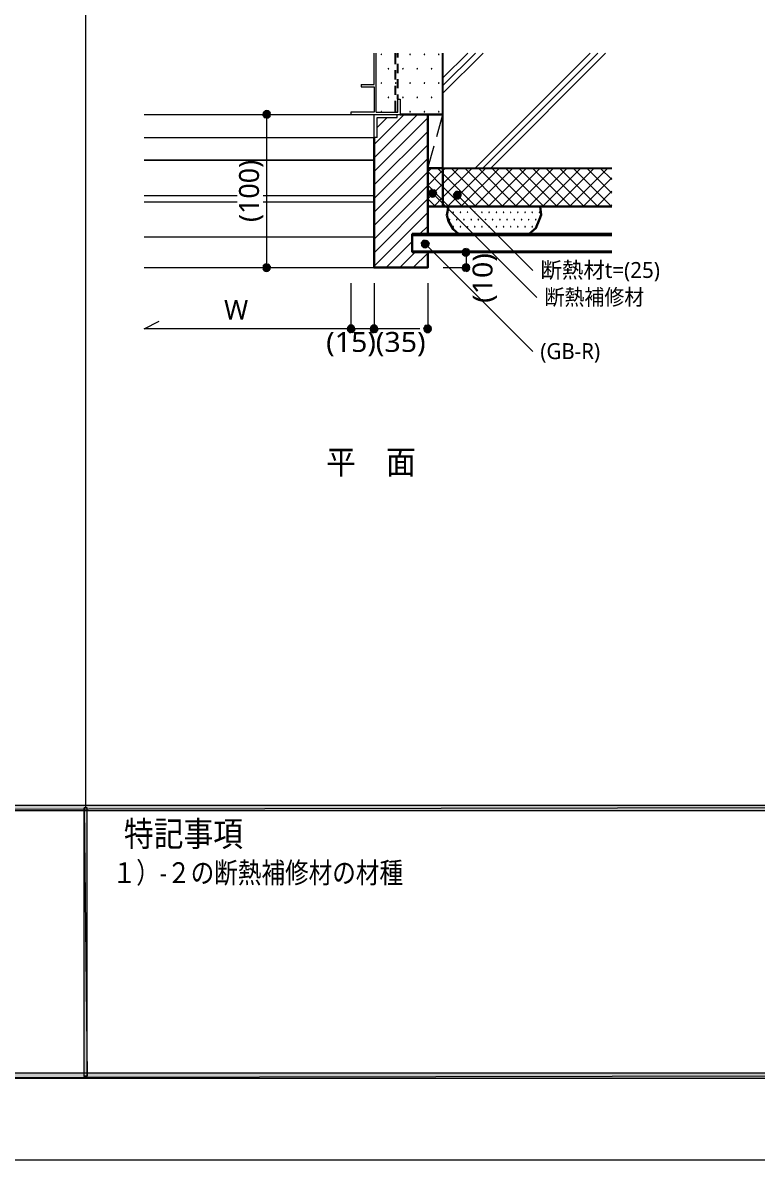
# Model space of a CAD drawing. Header units: millimetres. Extents: x 0 to 420, y 0 to 297.
# Drawn here: x 110 to 205.8, y 0 to 148.5 of the extents above; entities that cross this region are included whole.
import ezdxf
from ezdxf.enums import TextEntityAlignment as Align

# ---------------------------------------------------------------- set-up
doc = ezdxf.new("R2010")
doc.units = ezdxf.units.MM
doc.styles.add('kst32b', font='NotoSansJP-Variable.ttf')

msp = doc.modelspace()

# ---------------------------------------------------------------- hatches: boundary and pattern name
for points in [[(156.74, 144.4), (156.72, 144.38), (156.7, 144.36), (156.72, 144.34), (156.74, 144.31), (156.76, 144.34), (156.78, 144.36), (156.76, 144.38), (156.74, 144.4)], [(158.62, 144.4), (158.6, 144.38), (158.58, 144.36), (158.6, 144.34), (158.62, 144.31), (158.64, 144.34), (158.67, 144.36), (158.64, 144.38), (158.62, 144.4)], [(160.49, 144.4), (160.46, 144.38), (160.44, 144.36), (160.46, 144.34), (160.49, 144.31), (160.51, 144.34), (160.53, 144.36), (160.51, 144.38), (160.49, 144.4)], [(162.37, 144.4), (162.35, 144.38), (162.33, 144.36), (162.35, 144.34), (162.37, 144.31), (162.39, 144.34), (162.41, 144.36), (162.39, 144.38), (162.37, 144.4)], [(164.23, 144.4), (164.21, 144.38), (164.19, 144.36), (164.21, 144.34), (164.23, 144.31), (164.25, 144.34), (164.27, 144.36), (164.25, 144.38), (164.23, 144.4)], [(157.67, 142.54), (157.65, 142.52), (157.63, 142.49), (157.65, 142.47), (157.67, 142.45), (157.69, 142.47), (157.71, 142.49), (157.69, 142.52), (157.67, 142.54)], [(159.55, 142.54), (159.53, 142.52), (159.51, 142.49), (159.53, 142.47), (159.55, 142.45), (159.58, 142.47), (159.6, 142.49), (159.58, 142.52), (159.55, 142.54)], [(161.42, 142.54), (161.4, 142.52), (161.37, 142.49), (161.4, 142.47), (161.42, 142.45), (161.44, 142.47), (161.46, 142.49), (161.44, 142.52), (161.42, 142.54)], [(163.3, 142.54), (163.28, 142.52), (163.26, 142.49), (163.28, 142.47), (163.3, 142.45), (163.32, 142.47), (163.34, 142.49), (163.32, 142.52), (163.3, 142.54)], [(156.74, 140.65), (156.72, 140.63), (156.7, 140.61), (156.72, 140.59), (156.74, 140.57), (156.76, 140.59), (156.78, 140.61), (156.76, 140.63), (156.74, 140.65)], [(158.62, 140.65), (158.6, 140.63), (158.58, 140.61), (158.6, 140.59), (158.62, 140.57), (158.64, 140.59), (158.67, 140.61), (158.64, 140.63), (158.62, 140.65)], [(160.49, 140.65), (160.46, 140.63), (160.44, 140.61), (160.46, 140.59), (160.49, 140.57), (160.51, 140.59), (160.53, 140.61), (160.51, 140.63), (160.49, 140.65)], [(162.37, 140.65), (162.35, 140.63), (162.33, 140.61), (162.35, 140.59), (162.37, 140.57), (162.39, 140.59), (162.41, 140.61), (162.39, 140.63), (162.37, 140.65)], [(164.23, 140.65), (164.21, 140.63), (164.19, 140.61), (164.21, 140.59), (164.23, 140.57), (164.25, 140.59), (164.27, 140.61), (164.25, 140.63), (164.23, 140.65)], [(157.67, 138.77), (157.65, 138.75), (157.63, 138.73), (157.65, 138.71), (157.67, 138.68), (157.69, 138.71), (157.71, 138.73), (157.69, 138.75), (157.67, 138.77)], [(159.55, 138.77), (159.53, 138.75), (159.51, 138.73), (159.53, 138.71), (159.55, 138.68), (159.58, 138.71), (159.6, 138.73), (159.58, 138.75), (159.55, 138.77)], [(161.42, 138.77), (161.4, 138.75), (161.37, 138.73), (161.4, 138.71), (161.42, 138.68), (161.44, 138.71), (161.46, 138.73), (161.44, 138.75), (161.42, 138.77)], [(163.3, 138.77), (163.28, 138.75), (163.26, 138.73), (163.28, 138.71), (163.3, 138.68), (163.32, 138.71), (163.34, 138.73), (163.32, 138.75), (163.3, 138.77)], [(141.99, 136.99), (141.8, 137.03), (141.8, 136.52), (141.99, 136.99)], [(156.74, 136.91), (156.72, 136.88), (156.7, 136.86), (156.72, 136.84), (156.74, 136.82), (156.76, 136.84), (156.78, 136.86), (156.76, 136.88), (156.74, 136.91)], [(158.62, 136.91), (158.6, 136.88), (158.58, 136.86), (158.6, 136.84), (158.62, 136.82), (158.64, 136.84), (158.67, 136.86), (158.64, 136.88), (158.62, 136.91)], [(160.49, 136.91), (160.46, 136.88), (160.44, 136.86), (160.46, 136.84), (160.49, 136.82), (160.51, 136.84), (160.53, 136.86), (160.51, 136.88), (160.49, 136.91)], [(162.37, 136.91), (162.35, 136.88), (162.33, 136.86), (162.35, 136.84), (162.37, 136.82), (162.39, 136.84), (162.41, 136.86), (162.39, 136.88), (162.37, 136.91)], [(164.23, 136.91), (164.21, 136.88), (164.19, 136.86), (164.21, 136.84), (164.23, 136.82), (164.25, 136.84), (164.27, 136.86), (164.25, 136.88), (164.23, 136.91)], [(163.24, 126.68), (163.07, 126.58), (163.43, 126.24), (163.24, 126.68)], [(166.48, 126.45), (166.31, 126.34), (166.67, 125.98), (166.48, 126.45)], [(166.12, 123.78), (166.09, 123.76), (166.07, 123.74), (166.09, 123.72), (166.12, 123.7), (166.14, 123.72), (166.16, 123.74), (166.14, 123.76), (166.12, 123.78)], [(167.05, 123.78), (167.03, 123.76), (167.01, 123.74), (167.03, 123.72), (167.05, 123.7), (167.07, 123.72), (167.09, 123.74), (167.07, 123.76), (167.05, 123.78)], [(167.98, 123.78), (167.96, 123.76), (167.94, 123.74), (167.96, 123.72), (167.98, 123.7), (168, 123.72), (168.02, 123.74), (168, 123.76), (167.98, 123.78)], [(168.93, 123.78), (168.91, 123.76), (168.89, 123.74), (168.91, 123.72), (168.93, 123.7), (168.95, 123.72), (168.97, 123.74), (168.95, 123.76), (168.93, 123.78)], [(169.86, 123.78), (169.84, 123.76), (169.82, 123.74), (169.84, 123.72), (169.86, 123.7), (169.88, 123.72), (169.9, 123.74), (169.88, 123.76), (169.86, 123.78)], [(170.79, 123.78), (170.77, 123.76), (170.75, 123.74), (170.77, 123.72), (170.79, 123.7), (170.82, 123.72), (170.84, 123.74), (170.82, 123.76), (170.79, 123.78)], [(171.75, 123.78), (171.73, 123.76), (171.7, 123.74), (171.73, 123.72), (171.75, 123.7), (171.77, 123.72), (171.79, 123.74), (171.77, 123.76), (171.75, 123.78)], [(172.68, 123.78), (172.66, 123.76), (172.64, 123.74), (172.66, 123.72), (172.68, 123.7), (172.7, 123.72), (172.72, 123.74), (172.7, 123.76), (172.68, 123.78)], [(173.61, 123.78), (173.59, 123.76), (173.57, 123.74), (173.59, 123.72), (173.61, 123.7), (173.63, 123.72), (173.65, 123.74), (173.63, 123.76), (173.61, 123.78)], [(174.54, 123.78), (174.52, 123.76), (174.5, 123.74), (174.52, 123.72), (174.54, 123.7), (174.56, 123.72), (174.58, 123.74), (174.56, 123.76), (174.54, 123.78)], [(175.49, 123.78), (175.47, 123.76), (175.45, 123.74), (175.47, 123.72), (175.49, 123.7), (175.51, 123.72), (175.54, 123.74), (175.51, 123.76), (175.49, 123.78)], [(176.42, 123.78), (176.4, 123.76), (176.38, 123.74), (176.4, 123.72), (176.42, 123.7), (176.45, 123.72), (176.47, 123.74), (176.45, 123.76), (176.42, 123.78)], [(177.36, 123.78), (177.33, 123.76), (177.31, 123.74), (177.33, 123.72), (177.36, 123.7), (177.38, 123.72), (177.4, 123.74), (177.38, 123.76), (177.36, 123.78)], [(165.65, 122.83), (165.63, 122.81), (165.61, 122.79), (165.63, 122.77), (165.65, 122.75), (165.67, 122.77), (165.69, 122.79), (165.67, 122.81), (165.65, 122.83)], [(166.12, 121.9), (166.09, 121.88), (166.07, 121.86), (166.09, 121.84), (166.12, 121.81), (166.14, 121.84), (166.16, 121.86), (166.14, 121.88), (166.12, 121.9)], [(166.58, 122.83), (166.56, 122.81), (166.54, 122.79), (166.56, 122.77), (166.58, 122.75), (166.6, 122.77), (166.62, 122.79), (166.6, 122.81), (166.58, 122.83)], [(167.05, 121.9), (167.03, 121.88), (167.01, 121.86), (167.03, 121.84), (167.05, 121.81), (167.07, 121.84), (167.09, 121.86), (167.07, 121.88), (167.05, 121.9)], [(167.51, 122.83), (167.49, 122.81), (167.47, 122.79), (167.49, 122.77), (167.51, 122.75), (167.53, 122.77), (167.56, 122.79), (167.53, 122.81), (167.51, 122.83)], [(167.98, 121.9), (167.96, 121.88), (167.94, 121.86), (167.96, 121.84), (167.98, 121.81), (168, 121.84), (168.02, 121.86), (168, 121.88), (167.98, 121.9)], [(168.47, 122.83), (168.44, 122.81), (168.42, 122.79), (168.44, 122.77), (168.47, 122.75), (168.49, 122.77), (168.51, 122.79), (168.49, 122.81), (168.47, 122.83)], [(168.93, 121.9), (168.91, 121.88), (168.89, 121.86), (168.91, 121.84), (168.93, 121.81), (168.95, 121.84), (168.97, 121.86), (168.95, 121.88), (168.93, 121.9)], [(169.4, 122.83), (169.38, 122.81), (169.35, 122.79), (169.38, 122.77), (169.4, 122.75), (169.42, 122.77), (169.44, 122.79), (169.42, 122.81), (169.4, 122.83)], [(169.86, 121.9), (169.84, 121.88), (169.82, 121.86), (169.84, 121.84), (169.86, 121.81), (169.88, 121.84), (169.9, 121.86), (169.88, 121.88), (169.86, 121.9)], [(170.33, 122.83), (170.31, 122.81), (170.29, 122.79), (170.31, 122.77), (170.33, 122.75), (170.35, 122.77), (170.37, 122.79), (170.35, 122.81), (170.33, 122.83)], [(170.79, 121.9), (170.77, 121.88), (170.75, 121.86), (170.77, 121.84), (170.79, 121.81), (170.82, 121.84), (170.84, 121.86), (170.82, 121.88), (170.79, 121.9)], [(171.26, 122.83), (171.24, 122.81), (171.22, 122.79), (171.24, 122.77), (171.26, 122.75), (171.28, 122.77), (171.3, 122.79), (171.28, 122.81), (171.26, 122.83)], [(171.75, 121.9), (171.73, 121.88), (171.7, 121.86), (171.73, 121.84), (171.75, 121.81), (171.77, 121.84), (171.79, 121.86), (171.77, 121.88), (171.75, 121.9)], [(172.21, 122.83), (172.19, 122.81), (172.17, 122.79), (172.19, 122.77), (172.21, 122.75), (172.23, 122.77), (172.25, 122.79), (172.23, 122.81), (172.21, 122.83)], [(172.68, 121.9), (172.66, 121.88), (172.64, 121.86), (172.66, 121.84), (172.68, 121.81), (172.7, 121.84), (172.72, 121.86), (172.7, 121.88), (172.68, 121.9)], [(173.14, 122.83), (173.12, 122.81), (173.1, 122.79), (173.12, 122.77), (173.14, 122.75), (173.16, 122.77), (173.19, 122.79), (173.16, 122.81), (173.14, 122.83)], [(173.61, 121.9), (173.59, 121.88), (173.57, 121.86), (173.59, 121.84), (173.61, 121.81), (173.63, 121.84), (173.65, 121.86), (173.63, 121.88), (173.61, 121.9)], [(174.07, 122.83), (174.05, 122.81), (174.03, 122.79), (174.05, 122.77), (174.07, 122.75), (174.1, 122.77), (174.12, 122.79), (174.1, 122.81), (174.07, 122.83)], [(174.54, 121.9), (174.52, 121.88), (174.5, 121.86), (174.52, 121.84), (174.54, 121.81), (174.56, 121.84), (174.58, 121.86), (174.56, 121.88), (174.54, 121.9)], [(175.03, 122.83), (175.01, 122.81), (174.98, 122.79), (175.01, 122.77), (175.03, 122.75), (175.05, 122.77), (175.07, 122.79), (175.05, 122.81), (175.03, 122.83)], [(175.49, 121.9), (175.47, 121.88), (175.45, 121.86), (175.47, 121.84), (175.49, 121.81), (175.51, 121.84), (175.54, 121.86), (175.51, 121.88), (175.49, 121.9)], [(175.96, 122.83), (175.94, 122.81), (175.92, 122.79), (175.94, 122.77), (175.96, 122.75), (175.98, 122.77), (176, 122.79), (175.98, 122.81), (175.96, 122.83)], [(176.42, 121.9), (176.4, 121.88), (176.38, 121.86), (176.4, 121.84), (176.42, 121.81), (176.45, 121.84), (176.47, 121.86), (176.45, 121.88), (176.42, 121.9)], [(176.89, 122.83), (176.87, 122.81), (176.85, 122.79), (176.87, 122.77), (176.89, 122.75), (176.91, 122.77), (176.93, 122.79), (176.91, 122.81), (176.89, 122.83)], [(162.26, 120.08), (162.09, 119.97), (162.45, 119.61), (162.26, 120.08)], [(167.6, 118.07), (167.79, 118.03), (167.79, 118.53), (167.6, 118.07)], [(141.61, 116.06), (141.8, 116.01), (141.8, 116.52), (141.61, 116.06)], [(167.98, 116.99), (167.79, 117.03), (167.79, 116.52), (167.98, 116.99)], [(152.32, 108.71), (152.29, 108.52), (152.78, 108.52), (152.32, 108.71)], [(155.32, 108.71), (155.28, 108.52), (155.79, 108.52), (155.32, 108.71)], [(163.26, 108.33), (163.28, 108.52), (162.79, 108.52), (163.26, 108.33)]]:
    msp.add_hatch(color=7).paths.add_polyline_path(points)
h = msp.add_hatch(color=7)
h.paths.add_polyline_path([(141.33, 136.72), (141.29, 136.52), (141.8, 136.52), (141.33, 136.72)])
h.paths.add_polyline_path([(141.29, 136.52), (141.8, 136.52), (141.33, 136.33), (141.29, 136.52)])
h.paths.add_polyline_path([(141.8, 136.52), (141.33, 136.33), (141.44, 136.17), (141.8, 136.52)])
h = msp.add_hatch(color=7)
h.paths.add_polyline_path([(141.8, 137.03), (141.61, 136.99), (141.8, 136.52), (141.8, 137.03)])
h.paths.add_polyline_path([(141.61, 136.99), (141.8, 136.52), (141.44, 136.88), (141.61, 136.99)])
h.paths.add_polyline_path([(141.8, 136.52), (141.44, 136.88), (141.33, 136.72), (141.8, 136.52)])
h = msp.add_hatch(color=7)
h.paths.add_polyline_path([(142.28, 136.52), (142.24, 136.72), (141.8, 136.52), (142.28, 136.52)])
h.paths.add_polyline_path([(142.24, 136.72), (141.8, 136.52), (142.13, 136.88), (142.24, 136.72)])
h.paths.add_polyline_path([(141.8, 136.52), (142.13, 136.88), (141.99, 136.99), (141.8, 136.52)])
h = msp.add_hatch(color=7)
h.paths.add_polyline_path([(141.44, 136.17), (141.61, 136.06), (141.8, 136.52), (141.44, 136.17)])
h.paths.add_polyline_path([(141.61, 136.06), (141.8, 136.52), (141.8, 136.02), (141.61, 136.06)])
h.paths.add_polyline_path([(141.8, 136.52), (141.8, 136.02), (141.99, 136.06), (141.8, 136.52)])
h = msp.add_hatch(color=7)
h.paths.add_polyline_path([(141.99, 136.06), (142.13, 136.17), (141.8, 136.52), (141.99, 136.06)])
h.paths.add_polyline_path([(142.13, 136.17), (141.8, 136.52), (142.24, 136.33), (142.13, 136.17)])
h.paths.add_polyline_path([(141.8, 136.52), (142.24, 136.33), (142.28, 136.52), (141.8, 136.52)])
h = msp.add_hatch(color=7)
h.paths.add_polyline_path([(163.07, 126.58), (162.96, 126.43), (163.43, 126.24), (163.07, 126.58)])
h.paths.add_polyline_path([(162.96, 126.43), (163.43, 126.24), (162.92, 126.24), (162.96, 126.43)])
h.paths.add_polyline_path([(163.43, 126.24), (162.92, 126.24), (162.96, 126.05), (163.43, 126.24)])
h = msp.add_hatch(color=7)
h.paths.add_polyline_path([(162.96, 126.05), (163.07, 125.88), (163.43, 126.24), (162.96, 126.05)])
h.paths.add_polyline_path([(163.07, 125.88), (163.43, 126.24), (163.24, 125.77), (163.07, 125.88)])
h.paths.add_polyline_path([(163.43, 126.24), (163.24, 125.77), (163.43, 125.73), (163.43, 126.24)])
h = msp.add_hatch(color=7)
h.paths.add_polyline_path([(163.79, 126.58), (163.62, 126.68), (163.43, 126.24), (163.79, 126.58)])
h.paths.add_polyline_path([(163.62, 126.68), (163.43, 126.24), (163.43, 126.72), (163.62, 126.68)])
h.paths.add_polyline_path([(163.43, 126.24), (163.43, 126.72), (163.24, 126.68), (163.43, 126.24)])
h = msp.add_hatch(color=7)
h.paths.add_polyline_path([(163.89, 126.05), (163.94, 126.24), (163.43, 126.24), (163.89, 126.05)])
h.paths.add_polyline_path([(163.94, 126.24), (163.43, 126.24), (163.89, 126.43), (163.94, 126.24)])
h.paths.add_polyline_path([(163.43, 126.24), (163.89, 126.43), (163.79, 126.58), (163.43, 126.24)])
h = msp.add_hatch(color=7)
h.paths.add_polyline_path([(163.43, 125.73), (163.62, 125.77), (163.43, 126.24), (163.43, 125.73)])
h.paths.add_polyline_path([(163.62, 125.77), (163.43, 126.24), (163.79, 125.88), (163.62, 125.77)])
h.paths.add_polyline_path([(163.43, 126.24), (163.79, 125.88), (163.89, 126.05), (163.43, 126.24)])
h = msp.add_hatch(color=7)
h.paths.add_polyline_path([(166.31, 126.34), (166.2, 126.17), (166.67, 125.98), (166.31, 126.34)])
h.paths.add_polyline_path([(166.2, 126.17), (166.67, 125.98), (166.16, 125.98), (166.2, 126.17)])
h.paths.add_polyline_path([(166.67, 125.98), (166.16, 125.98), (166.2, 125.79), (166.67, 125.98)])
h = msp.add_hatch(color=7)
h.paths.add_polyline_path([(167.03, 126.34), (166.86, 126.45), (166.67, 125.98), (167.03, 126.34)])
h.paths.add_polyline_path([(166.86, 126.45), (166.67, 125.98), (166.67, 126.49), (166.86, 126.45)])
h.paths.add_polyline_path([(166.67, 125.98), (166.67, 126.49), (166.48, 126.45), (166.67, 125.98)])
h = msp.add_hatch(color=7)
h.paths.add_polyline_path([(167.13, 125.79), (167.17, 125.98), (166.67, 125.98), (167.13, 125.79)])
h.paths.add_polyline_path([(167.17, 125.98), (166.67, 125.98), (167.13, 126.17), (167.17, 125.98)])
h.paths.add_polyline_path([(166.67, 125.98), (167.13, 126.17), (167.03, 126.34), (166.67, 125.98)])
h = msp.add_hatch(color=7)
h.paths.add_polyline_path([(166.2, 125.79), (166.31, 125.62), (166.67, 125.98), (166.2, 125.79)])
h.paths.add_polyline_path([(166.31, 125.62), (166.67, 125.98), (166.48, 125.52), (166.31, 125.62)])
h.paths.add_polyline_path([(166.67, 125.98), (166.48, 125.52), (166.67, 125.5), (166.67, 125.98)])
h = msp.add_hatch(color=7)
h.paths.add_polyline_path([(166.67, 125.5), (166.86, 125.52), (166.67, 125.98), (166.67, 125.5)])
h.paths.add_polyline_path([(166.86, 125.52), (166.67, 125.98), (167.03, 125.62), (166.86, 125.52)])
h.paths.add_polyline_path([(166.67, 125.98), (167.03, 125.62), (167.13, 125.79), (166.67, 125.98)])
h = msp.add_hatch(color=7)
h.paths.add_polyline_path([(162.09, 119.97), (161.99, 119.8), (162.45, 119.61), (162.09, 119.97)])
h.paths.add_polyline_path([(161.99, 119.8), (162.45, 119.61), (161.97, 119.61), (161.99, 119.8)])
h.paths.add_polyline_path([(162.45, 119.61), (161.97, 119.61), (161.99, 119.42), (162.45, 119.61)])
h = msp.add_hatch(color=7)
h.paths.add_polyline_path([(161.99, 119.42), (162.09, 119.25), (162.45, 119.61), (161.99, 119.42)])
h.paths.add_polyline_path([(162.09, 119.25), (162.45, 119.61), (162.26, 119.15), (162.09, 119.25)])
h.paths.add_polyline_path([(162.45, 119.61), (162.26, 119.15), (162.45, 119.1), (162.45, 119.61)])
h = msp.add_hatch(color=7)
h.paths.add_polyline_path([(162.81, 119.97), (162.64, 120.08), (162.45, 119.61), (162.81, 119.97)])
h.paths.add_polyline_path([(162.64, 120.08), (162.45, 119.61), (162.45, 120.12), (162.64, 120.08)])
h.paths.add_polyline_path([(162.45, 119.61), (162.45, 120.12), (162.26, 120.08), (162.45, 119.61)])
h = msp.add_hatch(color=7)
h.paths.add_polyline_path([(162.92, 119.42), (162.96, 119.61), (162.45, 119.61), (162.92, 119.42)])
h.paths.add_polyline_path([(162.96, 119.61), (162.45, 119.61), (162.92, 119.8), (162.96, 119.61)])
h.paths.add_polyline_path([(162.45, 119.61), (162.92, 119.8), (162.81, 119.97), (162.45, 119.61)])
h = msp.add_hatch(color=7)
h.paths.add_polyline_path([(162.45, 119.1), (162.64, 119.15), (162.45, 119.61), (162.45, 119.1)])
h.paths.add_polyline_path([(162.64, 119.15), (162.45, 119.61), (162.81, 119.25), (162.64, 119.15)])
h.paths.add_polyline_path([(162.45, 119.61), (162.81, 119.25), (162.92, 119.42), (162.45, 119.61)])
h = msp.add_hatch(color=7)
h.paths.add_polyline_path([(167.6, 118.98), (167.43, 118.87), (167.79, 118.53), (167.6, 118.98)])
h.paths.add_polyline_path([(167.43, 118.87), (167.79, 118.53), (167.32, 118.72), (167.43, 118.87)])
h.paths.add_polyline_path([(167.79, 118.53), (167.32, 118.72), (167.28, 118.53), (167.79, 118.53)])
h = msp.add_hatch(color=7)
h.paths.add_polyline_path([(168.15, 118.87), (167.98, 118.98), (167.79, 118.53), (168.15, 118.87)])
h.paths.add_polyline_path([(167.98, 118.98), (167.79, 118.53), (167.79, 119.02), (167.98, 118.98)])
h.paths.add_polyline_path([(167.79, 118.53), (167.79, 119.02), (167.6, 118.98), (167.79, 118.53)])
h = msp.add_hatch(color=7)
h.paths.add_polyline_path([(168.25, 118.34), (168.3, 118.53), (167.79, 118.53), (168.25, 118.34)])
h.paths.add_polyline_path([(168.3, 118.53), (167.79, 118.53), (168.25, 118.72), (168.3, 118.53)])
h.paths.add_polyline_path([(167.79, 118.53), (168.25, 118.72), (168.15, 118.87), (167.79, 118.53)])
h = msp.add_hatch(color=7)
h.paths.add_polyline_path([(167.28, 118.53), (167.32, 118.34), (167.79, 118.53), (167.28, 118.53)])
h.paths.add_polyline_path([(167.32, 118.34), (167.79, 118.53), (167.43, 118.17), (167.32, 118.34)])
h.paths.add_polyline_path([(167.79, 118.53), (167.43, 118.17), (167.6, 118.07), (167.79, 118.53)])
h = msp.add_hatch(color=7)
h.paths.add_polyline_path([(167.79, 118.03), (167.98, 118.07), (167.79, 118.53), (167.79, 118.03)])
h.paths.add_polyline_path([(167.98, 118.07), (167.79, 118.53), (168.15, 118.17), (167.98, 118.07)])
h.paths.add_polyline_path([(167.79, 118.53), (168.15, 118.17), (168.25, 118.34), (167.79, 118.53)])
h = msp.add_hatch(color=7)
h.paths.add_polyline_path([(141.61, 116.99), (141.44, 116.88), (141.8, 116.52), (141.61, 116.99)])
h.paths.add_polyline_path([(141.44, 116.88), (141.8, 116.52), (141.33, 116.71), (141.44, 116.88)])
h.paths.add_polyline_path([(141.8, 116.52), (141.33, 116.71), (141.29, 116.52), (141.8, 116.52)])
h = msp.add_hatch(color=7)
h.paths.add_polyline_path([(141.29, 116.52), (141.33, 116.33), (141.8, 116.52), (141.29, 116.52)])
h.paths.add_polyline_path([(141.33, 116.33), (141.8, 116.52), (141.44, 116.16), (141.33, 116.33)])
h.paths.add_polyline_path([(141.8, 116.52), (141.44, 116.16), (141.61, 116.06), (141.8, 116.52)])
h = msp.add_hatch(color=7)
h.paths.add_polyline_path([(142.13, 116.88), (141.99, 116.99), (141.8, 116.52), (142.13, 116.88)])
h.paths.add_polyline_path([(141.99, 116.99), (141.8, 116.52), (141.8, 117.03), (141.99, 116.99)])
h.paths.add_polyline_path([(141.8, 116.52), (141.8, 117.03), (141.61, 116.99), (141.8, 116.52)])
h = msp.add_hatch(color=7)
h.paths.add_polyline_path([(142.24, 116.33), (142.28, 116.52), (141.8, 116.52), (142.24, 116.33)])
h.paths.add_polyline_path([(142.28, 116.52), (141.8, 116.52), (142.24, 116.71), (142.28, 116.52)])
h.paths.add_polyline_path([(141.8, 116.52), (142.24, 116.71), (142.13, 116.88), (141.8, 116.52)])
h = msp.add_hatch(color=7)
h.paths.add_polyline_path([(141.8, 116.01), (141.99, 116.06), (141.8, 116.52), (141.8, 116.01)])
h.paths.add_polyline_path([(141.99, 116.06), (141.8, 116.52), (142.13, 116.16), (141.99, 116.06)])
h.paths.add_polyline_path([(141.8, 116.52), (142.13, 116.16), (142.24, 116.33), (141.8, 116.52)])
h = msp.add_hatch(color=7)
h.paths.add_polyline_path([(167.32, 116.71), (167.28, 116.52), (167.79, 116.52), (167.32, 116.71)])
h.paths.add_polyline_path([(167.28, 116.52), (167.79, 116.52), (167.32, 116.33), (167.28, 116.52)])
h.paths.add_polyline_path([(167.79, 116.52), (167.32, 116.33), (167.43, 116.16), (167.79, 116.52)])
h = msp.add_hatch(color=7)
h.paths.add_polyline_path([(167.79, 117.03), (167.6, 116.99), (167.79, 116.52), (167.79, 117.03)])
h.paths.add_polyline_path([(167.6, 116.99), (167.79, 116.52), (167.43, 116.88), (167.6, 116.99)])
h.paths.add_polyline_path([(167.79, 116.52), (167.43, 116.88), (167.32, 116.71), (167.79, 116.52)])
h = msp.add_hatch(color=7)
h.paths.add_polyline_path([(167.43, 116.16), (167.6, 116.06), (167.79, 116.52), (167.43, 116.16)])
h.paths.add_polyline_path([(167.6, 116.06), (167.79, 116.52), (167.79, 116.01), (167.6, 116.06)])
h.paths.add_polyline_path([(167.79, 116.52), (167.79, 116.01), (167.98, 116.06), (167.79, 116.52)])
h = msp.add_hatch(color=7)
h.paths.add_polyline_path([(168.3, 116.52), (168.25, 116.71), (167.79, 116.52), (168.3, 116.52)])
h.paths.add_polyline_path([(168.25, 116.71), (167.79, 116.52), (168.15, 116.88), (168.25, 116.71)])
h.paths.add_polyline_path([(167.79, 116.52), (168.15, 116.88), (167.98, 116.99), (167.79, 116.52)])
h = msp.add_hatch(color=7)
h.paths.add_polyline_path([(167.98, 116.06), (168.15, 116.16), (167.79, 116.52), (167.98, 116.06)])
h.paths.add_polyline_path([(168.15, 116.16), (167.79, 116.52), (168.25, 116.33), (168.15, 116.16)])
h.paths.add_polyline_path([(167.79, 116.52), (168.25, 116.33), (168.3, 116.52), (167.79, 116.52)])
h = msp.add_hatch(color=7)
h.paths.add_polyline_path([(152.29, 108.52), (152.32, 108.33), (152.78, 108.52), (152.29, 108.52)])
h.paths.add_polyline_path([(152.32, 108.33), (152.78, 108.52), (152.44, 108.16), (152.32, 108.33)])
h.paths.add_polyline_path([(152.78, 108.52), (152.44, 108.16), (152.59, 108.06), (152.78, 108.52)])
h = msp.add_hatch(color=7)
h.paths.add_polyline_path([(152.78, 109.03), (152.59, 108.99), (152.78, 108.52), (152.78, 109.03)])
h.paths.add_polyline_path([(152.59, 108.99), (152.78, 108.52), (152.44, 108.88), (152.59, 108.99)])
h.paths.add_polyline_path([(152.78, 108.52), (152.44, 108.88), (152.32, 108.71), (152.78, 108.52)])
h = msp.add_hatch(color=7)
h.paths.add_polyline_path([(152.59, 108.06), (152.78, 108.03), (152.78, 108.52), (152.59, 108.06)])
h.paths.add_polyline_path([(152.78, 108.03), (152.78, 108.52), (152.97, 108.06), (152.78, 108.03)])
h.paths.add_polyline_path([(152.78, 108.52), (152.97, 108.06), (153.14, 108.16), (152.78, 108.52)])
h = msp.add_hatch(color=7)
h.paths.add_polyline_path([(153.25, 108.71), (153.14, 108.88), (152.78, 108.52), (153.25, 108.71)])
h.paths.add_polyline_path([(153.14, 108.88), (152.78, 108.52), (152.97, 108.99), (153.14, 108.88)])
h.paths.add_polyline_path([(152.78, 108.52), (152.97, 108.99), (152.78, 109.03), (152.78, 108.52)])
h = msp.add_hatch(color=7)
h.paths.add_polyline_path([(153.14, 108.16), (153.25, 108.33), (152.78, 108.52), (153.14, 108.16)])
h.paths.add_polyline_path([(153.25, 108.33), (152.78, 108.52), (153.29, 108.52), (153.25, 108.33)])
h.paths.add_polyline_path([(152.78, 108.52), (153.29, 108.52), (153.25, 108.71), (152.78, 108.52)])
h = msp.add_hatch(color=7)
h.paths.add_polyline_path([(155.28, 108.52), (155.32, 108.33), (155.79, 108.52), (155.28, 108.52)])
h.paths.add_polyline_path([(155.32, 108.33), (155.79, 108.52), (155.43, 108.16), (155.32, 108.33)])
h.paths.add_polyline_path([(155.79, 108.52), (155.43, 108.16), (155.6, 108.06), (155.79, 108.52)])
h = msp.add_hatch(color=7)
h.paths.add_polyline_path([(155.79, 109.03), (155.6, 108.99), (155.79, 108.52), (155.79, 109.03)])
h.paths.add_polyline_path([(155.6, 108.99), (155.79, 108.52), (155.43, 108.88), (155.6, 108.99)])
h.paths.add_polyline_path([(155.79, 108.52), (155.43, 108.88), (155.32, 108.71), (155.79, 108.52)])
h = msp.add_hatch(color=7)
h.paths.add_polyline_path([(155.6, 108.06), (155.79, 108.03), (155.79, 108.52), (155.6, 108.06)])
h.paths.add_polyline_path([(155.79, 108.03), (155.79, 108.52), (155.98, 108.06), (155.79, 108.03)])
h.paths.add_polyline_path([(155.79, 108.52), (155.98, 108.06), (156.15, 108.16), (155.79, 108.52)])
h = msp.add_hatch(color=7)
h.paths.add_polyline_path([(156.25, 108.71), (156.15, 108.88), (155.79, 108.52), (156.25, 108.71)])
h.paths.add_polyline_path([(156.15, 108.88), (155.79, 108.52), (155.98, 108.99), (156.15, 108.88)])
h.paths.add_polyline_path([(155.79, 108.52), (155.98, 108.99), (155.79, 109.03), (155.79, 108.52)])
h = msp.add_hatch(color=7)
h.paths.add_polyline_path([(156.15, 108.16), (156.25, 108.33), (155.79, 108.52), (156.15, 108.16)])
h.paths.add_polyline_path([(156.25, 108.33), (155.79, 108.52), (156.29, 108.52), (156.25, 108.33)])
h.paths.add_polyline_path([(155.79, 108.52), (156.29, 108.52), (156.25, 108.71), (155.79, 108.52)])
h = msp.add_hatch(color=7)
h.paths.add_polyline_path([(162.43, 108.88), (162.33, 108.71), (162.79, 108.52), (162.43, 108.88)])
h.paths.add_polyline_path([(162.33, 108.71), (162.79, 108.52), (162.28, 108.52), (162.33, 108.71)])
h.paths.add_polyline_path([(162.79, 108.52), (162.28, 108.52), (162.33, 108.33), (162.79, 108.52)])
h = msp.add_hatch(color=7)
h.paths.add_polyline_path([(162.33, 108.33), (162.43, 108.16), (162.79, 108.52), (162.33, 108.33)])
h.paths.add_polyline_path([(162.43, 108.16), (162.79, 108.52), (162.6, 108.06), (162.43, 108.16)])
h.paths.add_polyline_path([(162.79, 108.52), (162.6, 108.06), (162.79, 108.03), (162.79, 108.52)])
h = msp.add_hatch(color=7)
h.paths.add_polyline_path([(162.98, 108.99), (162.79, 109.03), (162.79, 108.52), (162.98, 108.99)])
h.paths.add_polyline_path([(162.79, 109.03), (162.79, 108.52), (162.6, 108.99), (162.79, 109.03)])
h.paths.add_polyline_path([(162.79, 108.52), (162.6, 108.99), (162.43, 108.88), (162.79, 108.52)])
h = msp.add_hatch(color=7)
h.paths.add_polyline_path([(163.28, 108.52), (163.26, 108.71), (162.79, 108.52), (163.28, 108.52)])
h.paths.add_polyline_path([(163.26, 108.71), (162.79, 108.52), (163.13, 108.88), (163.26, 108.71)])
h.paths.add_polyline_path([(162.79, 108.52), (163.13, 108.88), (162.98, 108.99), (162.79, 108.52)])
h = msp.add_hatch(color=7)
h.paths.add_polyline_path([(162.79, 108.03), (162.98, 108.06), (162.79, 108.52), (162.79, 108.03)])
h.paths.add_polyline_path([(162.98, 108.06), (162.79, 108.52), (163.13, 108.16), (162.98, 108.06)])
h.paths.add_polyline_path([(162.79, 108.52), (163.13, 108.16), (163.26, 108.33), (162.79, 108.52)])
h = msp.add_hatch(color=7)
h.paths.add_polyline_path([(393.83, 11.35), (394.53, 10.65), (393.83, 45.64), (393.83, 11.35)])
h.paths.add_polyline_path([(394.53, 10.65), (393.83, 45.64), (394.53, 46.33), (394.53, 10.65)])
h.paths.add_polyline_path([(393.83, 45.64), (394.53, 46.33), (26.52, 45.64), (393.83, 45.64)])
h.paths.add_polyline_path([(394.53, 46.33), (26.52, 45.64), (25.82, 46.33), (394.53, 46.33)])
h.paths.add_polyline_path([(26.52, 45.64), (25.82, 46.33), (26.52, 11.35), (26.52, 45.64)])
h.paths.add_polyline_path([(25.82, 46.33), (26.52, 11.35), (25.82, 10.65), (25.82, 46.33)])
h.paths.add_polyline_path([(26.52, 11.35), (25.82, 10.65), (393.83, 11.35), (26.52, 11.35)])
h.paths.add_polyline_path([(25.82, 10.65), (393.83, 11.35), (394.53, 10.65), (25.82, 10.65)])
h = msp.add_hatch(color=7)
h.paths.add_polyline_path([(118.39, 46), (117.98, 46), (118.39, 10.99), (118.39, 46)])
h.paths.add_polyline_path([(117.98, 46), (118.39, 10.99), (117.98, 10.99), (117.98, 46)])

# ---------------------------------------------------------------- linework, layer by layer
at = {"lineweight": 13}
for points in [[(0.19, 0), (0.19, 296.97), (420.16, 296.97), (420.16, 0)], [(155.79, 130.53), (125.79, 130.53)]]:
    msp.add_lwpolyline(points, close=True, dxfattribs=at)
for points in [[(118.17, 191.73), (118.17, 285.98), (118.17, 46)], [(155.79, 140.42), (155.79, 144.53)], [(156.08, 136.82), (156.08, 144.53)], [(164.78, 139.3), (170.01, 144.53)], [(164.78, 141.29), (168.02, 144.53)], [(164.78, 140.29), (169.02, 144.53)], [(168.99, 129.52), (184, 144.53)], [(169.99, 129.52), (185, 144.53)], [(171.01, 129.52), (185.99, 144.53)], [(154.09, 140.42), (154.09, 140.12), (155.79, 140.12), (155.79, 136.82), (152.78, 136.82), (152.78, 136.52), (159.19, 136.52)], [(154.09, 140.42), (155.79, 140.42)], [(156.08, 136.82), (158.88, 136.82), (158.88, 138.51), (159.19, 138.51), (159.19, 136.52)], [(125.79, 136.52), (152.78, 136.52)], [(141.8, 116.52), (141.8, 136.52)], [(155.79, 132.61), (159.7, 136.52)], [(155.79, 130.85), (161.46, 136.52)], [(156.19, 133.52), (155.79, 133.52), (155.79, 136.52)], [(155.79, 129.07), (162.79, 136.08)], [(156.19, 133.52), (156.19, 136.12), (158.79, 136.12), (158.79, 136.52)], [(156.19, 134.79), (157.52, 136.12)], [(163.96, 133.63), (164.78, 136.52)], [(155.79, 127.32), (162.79, 134.3)], [(125.79, 133.52), (155.79, 133.52)], [(155.79, 125.54), (162.79, 132.55)], [(162.79, 129.52), (163.62, 132.42)], [(155.79, 123.78), (162.79, 130.77)], [(162.79, 129.01), (163.3, 129.52)], [(162.79, 127.23), (164.78, 129.24), (165.08, 129.52)], [(162.79, 125.48), (164.78, 127.47), (166.84, 129.52)], [(163.6, 124.52), (164.78, 125.71), (168.61, 129.52)], [(169.08, 124.52), (164.78, 128.82), (164.08, 129.52)], [(165.38, 124.52), (170.37, 129.52)], [(170.86, 124.52), (165.86, 129.52)], [(167.13, 124.52), (172.15, 129.52)], [(172.61, 124.52), (167.62, 129.52)], [(168.91, 124.52), (173.91, 129.52)], [(174.39, 124.52), (169.4, 129.52)], [(170.67, 124.52), (175.68, 129.52)], [(176.15, 124.52), (171.15, 129.52)], [(172.44, 124.52), (177.44, 129.52)], [(177.93, 124.52), (172.93, 129.52)], [(174.22, 124.52), (179.22, 129.52)], [(179.68, 124.52), (174.69, 129.52)], [(175.98, 124.52), (180.97, 129.52)], [(181.46, 124.52), (176.47, 129.52)], [(177.76, 124.52), (182.75, 129.52)], [(183.22, 124.52), (178.22, 129.52)], [(179.51, 124.52), (184.51, 129.52)], [(185, 124.52), (180, 129.52)], [(181.29, 124.52), (186.29, 129.52)], [(186.75, 124.52), (181.76, 129.52)], [(186.8, 126.26), (183.54, 129.52)], [(186.8, 128.04), (185.29, 129.52)], [(155.79, 122), (162.79, 129.01)], [(167.32, 124.52), (164.78, 127.06), (162.79, 129.05)], [(183.05, 124.52), (186.8, 128.25)], [(155.79, 120.25), (162.79, 127.23)], [(165.54, 124.52), (164.78, 125.29), (162.79, 127.3)], [(163.43, 126.24), (177.04, 112.63)], [(184.83, 124.52), (186.8, 126.49)], [(125.79, 125.92), (137.94, 125.92)], [(125.79, 125.12), (137.94, 125.12)], [(141.33, 125.92), (155.79, 125.92)], [(141.33, 125.12), (155.79, 125.12)], [(155.79, 118.47), (162.79, 125.48)], [(163.79, 124.52), (162.79, 125.52)], [(166.67, 125.98), (176.49, 116.16)], [(155.79, 116.71), (162.79, 123.7)], [(186.58, 124.52), (186.8, 124.71)], [(161.78, 120.93), (162.79, 121.94)], [(125.79, 120.52), (155.79, 120.52)], [(160.78, 120.73), (186.8, 120.73)], [(157.37, 116.52), (160.78, 119.93)], [(162.45, 119.61), (176.49, 105.58)], [(159.15, 116.52), (161.14, 118.53)], [(160.78, 118.72), (186.8, 118.72)], [(160.91, 116.52), (162.79, 118.41)], [(167.79, 118.53), (167.79, 116.52)], [(125.79, 116.52), (155.79, 116.52)], [(162.69, 116.52), (162.79, 116.63)], [(164.8, 116.52), (167.83, 116.52)], [(152.78, 114.51), (152.78, 108.48)], [(155.79, 114.51), (155.79, 108.48)], [(162.79, 114.51), (162.79, 108.48)], [(125.79, 108.52), (127.78, 109.52)], [(161.78, 108.52), (125.79, 108.52)]]:
    msp.add_lwpolyline(points, dxfattribs=at)
at = {"lineweight": 0}
for points in [[(156.74, 144.4), (156.72, 144.38), (156.7, 144.36), (156.72, 144.34), (156.74, 144.31), (156.76, 144.34), (156.78, 144.36), (156.76, 144.38)], [(158.62, 144.4), (158.6, 144.38), (158.58, 144.36), (158.6, 144.34), (158.62, 144.31), (158.64, 144.34), (158.67, 144.36), (158.64, 144.38)], [(160.49, 144.4), (160.46, 144.38), (160.44, 144.36), (160.46, 144.34), (160.49, 144.31), (160.51, 144.34), (160.53, 144.36), (160.51, 144.38)], [(162.37, 144.4), (162.35, 144.38), (162.33, 144.36), (162.35, 144.34), (162.37, 144.31), (162.39, 144.34), (162.41, 144.36), (162.39, 144.38)], [(164.23, 144.4), (164.21, 144.38), (164.19, 144.36), (164.21, 144.34), (164.23, 144.31), (164.25, 144.34), (164.27, 144.36), (164.25, 144.38)], [(157.67, 142.54), (157.65, 142.52), (157.63, 142.49), (157.65, 142.47), (157.67, 142.45), (157.69, 142.47), (157.71, 142.49), (157.69, 142.52)], [(159.55, 142.54), (159.53, 142.52), (159.51, 142.49), (159.53, 142.47), (159.55, 142.45), (159.58, 142.47), (159.6, 142.49), (159.58, 142.52)], [(161.42, 142.54), (161.4, 142.52), (161.37, 142.49), (161.4, 142.47), (161.42, 142.45), (161.44, 142.47), (161.46, 142.49), (161.44, 142.52)], [(163.3, 142.54), (163.28, 142.52), (163.26, 142.49), (163.28, 142.47), (163.3, 142.45), (163.32, 142.47), (163.34, 142.49), (163.32, 142.52)], [(156.74, 140.65), (156.72, 140.63), (156.7, 140.61), (156.72, 140.59), (156.74, 140.57), (156.76, 140.59), (156.78, 140.61), (156.76, 140.63)], [(158.62, 140.65), (158.6, 140.63), (158.58, 140.61), (158.6, 140.59), (158.62, 140.57), (158.64, 140.59), (158.67, 140.61), (158.64, 140.63)], [(160.49, 140.65), (160.46, 140.63), (160.44, 140.61), (160.46, 140.59), (160.49, 140.57), (160.51, 140.59), (160.53, 140.61), (160.51, 140.63)], [(162.37, 140.65), (162.35, 140.63), (162.33, 140.61), (162.35, 140.59), (162.37, 140.57), (162.39, 140.59), (162.41, 140.61), (162.39, 140.63)], [(164.23, 140.65), (164.21, 140.63), (164.19, 140.61), (164.21, 140.59), (164.23, 140.57), (164.25, 140.59), (164.27, 140.61), (164.25, 140.63)], [(157.67, 138.77), (157.65, 138.75), (157.63, 138.73), (157.65, 138.71), (157.67, 138.68), (157.69, 138.71), (157.71, 138.73), (157.69, 138.75)], [(159.55, 138.77), (159.53, 138.75), (159.51, 138.73), (159.53, 138.71), (159.55, 138.68), (159.58, 138.71), (159.6, 138.73), (159.58, 138.75)], [(161.42, 138.77), (161.4, 138.75), (161.37, 138.73), (161.4, 138.71), (161.42, 138.68), (161.44, 138.71), (161.46, 138.73), (161.44, 138.75)], [(163.3, 138.77), (163.28, 138.75), (163.26, 138.73), (163.28, 138.71), (163.3, 138.68), (163.32, 138.71), (163.34, 138.73), (163.32, 138.75)], [(141.33, 136.72), (141.29, 136.52), (141.8, 136.52)], [(141.8, 136.52), (141.44, 136.88), (141.33, 136.72)], [(141.61, 136.99), (141.8, 136.52), (141.44, 136.88)], [(141.8, 137.03), (141.61, 136.99), (141.8, 136.52)], [(141.99, 136.99), (141.8, 137.03), (141.8, 136.52)], [(141.8, 136.52), (142.13, 136.88), (141.99, 136.99)], [(142.24, 136.72), (141.8, 136.52), (142.13, 136.88)], [(142.28, 136.52), (142.24, 136.72), (141.8, 136.52)], [(156.74, 136.91), (156.72, 136.88), (156.7, 136.86), (156.72, 136.84), (156.74, 136.82), (156.76, 136.84), (156.78, 136.86), (156.76, 136.88)], [(158.62, 136.91), (158.6, 136.88), (158.58, 136.86), (158.6, 136.84), (158.62, 136.82), (158.64, 136.84), (158.67, 136.86), (158.64, 136.88)], [(160.49, 136.91), (160.46, 136.88), (160.44, 136.86), (160.46, 136.84), (160.49, 136.82), (160.51, 136.84), (160.53, 136.86), (160.51, 136.88)], [(162.37, 136.91), (162.35, 136.88), (162.33, 136.86), (162.35, 136.84), (162.37, 136.82), (162.39, 136.84), (162.41, 136.86), (162.39, 136.88)], [(164.23, 136.91), (164.21, 136.88), (164.19, 136.86), (164.21, 136.84), (164.23, 136.82), (164.25, 136.84), (164.27, 136.86), (164.25, 136.88)], [(141.29, 136.52), (141.8, 136.52), (141.33, 136.33)], [(141.8, 136.52), (141.33, 136.33), (141.44, 136.17)], [(141.44, 136.17), (141.61, 136.06), (141.8, 136.52)], [(141.61, 136.06), (141.8, 136.52), (141.8, 136.02)], [(141.8, 136.52), (141.8, 136.02), (141.99, 136.06)], [(141.99, 136.06), (142.13, 136.17), (141.8, 136.52)], [(142.13, 136.17), (141.8, 136.52), (142.24, 136.33)], [(141.8, 136.52), (142.24, 136.33), (142.28, 136.52)], [(162.96, 126.43), (163.43, 126.24), (162.92, 126.24)], [(163.43, 126.24), (162.92, 126.24), (162.96, 126.05)], [(163.07, 126.58), (162.96, 126.43), (163.43, 126.24)], [(162.96, 126.05), (163.07, 125.88), (163.43, 126.24)], [(163.24, 126.68), (163.07, 126.58), (163.43, 126.24)], [(163.07, 125.88), (163.43, 126.24), (163.24, 125.77)], [(163.43, 126.24), (163.43, 126.72), (163.24, 126.68)], [(163.43, 126.24), (163.24, 125.77), (163.43, 125.73)], [(163.62, 126.68), (163.43, 126.24), (163.43, 126.72)], [(163.79, 126.58), (163.62, 126.68), (163.43, 126.24)], [(163.43, 126.24), (163.89, 126.43), (163.79, 126.58)], [(163.94, 126.24), (163.43, 126.24), (163.89, 126.43)], [(163.43, 125.73), (163.62, 125.77), (163.43, 126.24)], [(163.62, 125.77), (163.43, 126.24), (163.79, 125.88)], [(163.43, 126.24), (163.79, 125.88), (163.89, 126.05)], [(163.89, 126.05), (163.94, 126.24), (163.43, 126.24)], [(166.31, 126.34), (166.2, 126.17), (166.67, 125.98)], [(166.48, 126.45), (166.31, 126.34), (166.67, 125.98)], [(166.67, 125.98), (166.67, 126.49), (166.48, 126.45)], [(166.86, 126.45), (166.67, 125.98), (166.67, 126.49)], [(167.03, 126.34), (166.86, 126.45), (166.67, 125.98)], [(166.67, 125.98), (167.13, 126.17), (167.03, 126.34)], [(166.2, 126.17), (166.67, 125.98), (166.16, 125.98)], [(166.67, 125.98), (166.16, 125.98), (166.2, 125.79)], [(166.2, 125.79), (166.31, 125.62), (166.67, 125.98)], [(166.31, 125.62), (166.67, 125.98), (166.48, 125.52)], [(166.67, 125.98), (166.48, 125.52), (166.67, 125.5)], [(167.17, 125.98), (166.67, 125.98), (167.13, 126.17)], [(166.67, 125.5), (166.86, 125.52), (166.67, 125.98)], [(166.86, 125.52), (166.67, 125.98), (167.03, 125.62)], [(166.67, 125.98), (167.03, 125.62), (167.13, 125.79)], [(167.13, 125.79), (167.17, 125.98), (166.67, 125.98)], [(161.99, 119.8), (162.45, 119.61), (161.97, 119.61)], [(162.45, 119.61), (161.97, 119.61), (161.99, 119.42)], [(162.09, 119.97), (161.99, 119.8), (162.45, 119.61)], [(161.99, 119.42), (162.09, 119.25), (162.45, 119.61)], [(162.26, 120.08), (162.09, 119.97), (162.45, 119.61)], [(162.09, 119.25), (162.45, 119.61), (162.26, 119.15)], [(162.45, 119.61), (162.45, 120.12), (162.26, 120.08)], [(162.45, 119.61), (162.26, 119.15), (162.45, 119.1)], [(162.64, 120.08), (162.45, 119.61), (162.45, 120.12)], [(162.81, 119.97), (162.64, 120.08), (162.45, 119.61)], [(162.45, 119.61), (162.92, 119.8), (162.81, 119.97)], [(162.96, 119.61), (162.45, 119.61), (162.92, 119.8)], [(162.45, 119.1), (162.64, 119.15), (162.45, 119.61)], [(162.64, 119.15), (162.45, 119.61), (162.81, 119.25)], [(162.45, 119.61), (162.81, 119.25), (162.92, 119.42)], [(162.92, 119.42), (162.96, 119.61), (162.45, 119.61)], [(167.43, 118.87), (167.79, 118.53), (167.32, 118.72)], [(167.6, 118.98), (167.43, 118.87), (167.79, 118.53)], [(167.79, 118.53), (167.79, 119.02), (167.6, 118.98)], [(167.98, 118.98), (167.79, 118.53), (167.79, 119.02)], [(168.15, 118.87), (167.98, 118.98), (167.79, 118.53)], [(167.79, 118.53), (168.25, 118.72), (168.15, 118.87)], [(167.79, 118.53), (167.32, 118.72), (167.28, 118.53)], [(167.28, 118.53), (167.32, 118.34), (167.79, 118.53)], [(167.32, 118.34), (167.79, 118.53), (167.43, 118.17)], [(167.79, 118.53), (167.43, 118.17), (167.6, 118.07)], [(167.6, 118.07), (167.79, 118.03), (167.79, 118.53)], [(168.3, 118.53), (167.79, 118.53), (168.25, 118.72)], [(167.79, 118.03), (167.98, 118.07), (167.79, 118.53)], [(167.98, 118.07), (167.79, 118.53), (168.15, 118.17)], [(167.79, 118.53), (168.15, 118.17), (168.25, 118.34)], [(168.25, 118.34), (168.3, 118.53), (167.79, 118.53)], [(141.8, 116.52), (141.33, 116.71), (141.29, 116.52)], [(141.29, 116.52), (141.33, 116.33), (141.8, 116.52)], [(141.44, 116.88), (141.8, 116.52), (141.33, 116.71)], [(141.33, 116.33), (141.8, 116.52), (141.44, 116.16)], [(141.61, 116.99), (141.44, 116.88), (141.8, 116.52)], [(141.8, 116.52), (141.44, 116.16), (141.61, 116.06)], [(141.8, 116.52), (141.8, 117.03), (141.61, 116.99)], [(141.61, 116.06), (141.8, 116.01), (141.8, 116.52)], [(141.99, 116.99), (141.8, 116.52), (141.8, 117.03)], [(142.13, 116.88), (141.99, 116.99), (141.8, 116.52)], [(141.8, 116.52), (142.24, 116.71), (142.13, 116.88)], [(142.28, 116.52), (141.8, 116.52), (142.24, 116.71)], [(141.8, 116.01), (141.99, 116.06), (141.8, 116.52)], [(141.99, 116.06), (141.8, 116.52), (142.13, 116.16)], [(141.8, 116.52), (142.13, 116.16), (142.24, 116.33)], [(142.24, 116.33), (142.28, 116.52), (141.8, 116.52)], [(167.32, 116.71), (167.28, 116.52), (167.79, 116.52)], [(167.28, 116.52), (167.79, 116.52), (167.32, 116.33)], [(167.79, 116.52), (167.43, 116.88), (167.32, 116.71)], [(167.79, 116.52), (167.32, 116.33), (167.43, 116.16)], [(167.6, 116.99), (167.79, 116.52), (167.43, 116.88)], [(167.43, 116.16), (167.6, 116.06), (167.79, 116.52)], [(167.79, 117.03), (167.6, 116.99), (167.79, 116.52)], [(167.6, 116.06), (167.79, 116.52), (167.79, 116.01)], [(167.98, 116.99), (167.79, 117.03), (167.79, 116.52)], [(167.79, 116.52), (168.15, 116.88), (167.98, 116.99)], [(168.25, 116.71), (167.79, 116.52), (168.15, 116.88)], [(168.3, 116.52), (168.25, 116.71), (167.79, 116.52)], [(167.79, 116.52), (167.79, 116.01), (167.98, 116.06)], [(167.98, 116.06), (168.15, 116.16), (167.79, 116.52)], [(168.15, 116.16), (167.79, 116.52), (168.25, 116.33)], [(167.79, 116.52), (168.25, 116.33), (168.3, 116.52)], [(152.32, 108.71), (152.29, 108.52), (152.78, 108.52)], [(152.29, 108.52), (152.32, 108.33), (152.78, 108.52)], [(152.78, 108.52), (152.44, 108.88), (152.32, 108.71)], [(152.32, 108.33), (152.78, 108.52), (152.44, 108.16)], [(152.59, 108.99), (152.78, 108.52), (152.44, 108.88)], [(152.78, 108.52), (152.44, 108.16), (152.59, 108.06)], [(152.78, 109.03), (152.59, 108.99), (152.78, 108.52)], [(152.59, 108.06), (152.78, 108.03), (152.78, 108.52)], [(152.78, 108.52), (152.97, 108.99), (152.78, 109.03)], [(153.14, 108.88), (152.78, 108.52), (152.97, 108.99)], [(153.25, 108.71), (153.14, 108.88), (152.78, 108.52)], [(152.78, 108.52), (153.29, 108.52), (153.25, 108.71)], [(152.78, 108.03), (152.78, 108.52), (152.97, 108.06)], [(152.78, 108.52), (152.97, 108.06), (153.14, 108.16)], [(153.14, 108.16), (153.25, 108.33), (152.78, 108.52)], [(153.25, 108.33), (152.78, 108.52), (153.29, 108.52)], [(155.32, 108.71), (155.28, 108.52), (155.79, 108.52)], [(155.28, 108.52), (155.32, 108.33), (155.79, 108.52)], [(155.79, 108.52), (155.43, 108.88), (155.32, 108.71)], [(155.32, 108.33), (155.79, 108.52), (155.43, 108.16)], [(155.6, 108.99), (155.79, 108.52), (155.43, 108.88)], [(155.79, 108.52), (155.43, 108.16), (155.6, 108.06)], [(155.79, 109.03), (155.6, 108.99), (155.79, 108.52)], [(155.6, 108.06), (155.79, 108.03), (155.79, 108.52)], [(155.79, 108.52), (155.98, 108.99), (155.79, 109.03)], [(156.15, 108.88), (155.79, 108.52), (155.98, 108.99)], [(156.25, 108.71), (156.15, 108.88), (155.79, 108.52)], [(155.79, 108.52), (156.29, 108.52), (156.25, 108.71)], [(155.79, 108.03), (155.79, 108.52), (155.98, 108.06)], [(155.79, 108.52), (155.98, 108.06), (156.15, 108.16)], [(156.15, 108.16), (156.25, 108.33), (155.79, 108.52)], [(156.25, 108.33), (155.79, 108.52), (156.29, 108.52)], [(162.33, 108.71), (162.79, 108.52), (162.28, 108.52)], [(162.79, 108.52), (162.28, 108.52), (162.33, 108.33)], [(162.43, 108.88), (162.33, 108.71), (162.79, 108.52)], [(162.33, 108.33), (162.43, 108.16), (162.79, 108.52)], [(162.79, 108.52), (162.6, 108.99), (162.43, 108.88)], [(162.43, 108.16), (162.79, 108.52), (162.6, 108.06)], [(162.79, 109.03), (162.79, 108.52), (162.6, 108.99)], [(162.79, 108.52), (162.6, 108.06), (162.79, 108.03)], [(162.98, 108.99), (162.79, 109.03), (162.79, 108.52)], [(162.79, 108.52), (163.13, 108.88), (162.98, 108.99)], [(163.26, 108.71), (162.79, 108.52), (163.13, 108.88)], [(163.28, 108.52), (163.26, 108.71), (162.79, 108.52)], [(162.79, 108.03), (162.98, 108.06), (162.79, 108.52)], [(162.98, 108.06), (162.79, 108.52), (163.13, 108.16)], [(162.79, 108.52), (163.13, 108.16), (163.26, 108.33)], [(163.26, 108.33), (163.28, 108.52), (162.79, 108.52)], [(394.53, 46.33), (26.52, 45.64), (25.82, 46.33)], [(393.83, 45.64), (394.53, 46.33), (26.52, 45.64)], [(118.39, 46), (117.98, 46), (118.39, 10.99)], [(117.98, 46), (118.39, 10.99), (117.98, 10.99)], [(26.52, 11.35), (25.82, 10.65), (393.83, 11.35)], [(25.82, 10.65), (393.83, 11.35), (394.53, 10.65)]]:
    msp.add_lwpolyline(points, close=True, dxfattribs=at)
at = {"lineweight": 25}
for points in [[(158.58, 143.07), (158.58, 144.53)], [(158.88, 143.93), (158.88, 144.53)], [(164.78, 129.52), (164.78, 144.53)], [(158.88, 141.92), (158.88, 143.13)], [(158.58, 141.08), (158.58, 142.28)], [(158.88, 139.93), (158.88, 141.12)], [(158.58, 139.06), (158.58, 140.27)], [(158.58, 136.82), (158.58, 138.28)], [(158.88, 138.51), (158.88, 139.13)], [(164.78, 129.52), (186.8, 129.52)]]:
    msp.add_lwpolyline(points, dxfattribs=at)
at = {"lineweight": 30}
for points in [[(159.19, 136.52), (164.78, 136.52)], [(162.79, 120.93), (162.79, 136.52)], [(162.79, 118.53), (162.79, 116.52), (155.79, 116.52), (155.79, 120.52), (155.79, 133.52)], [(162.79, 129.52), (164.78, 129.52)], [(164.78, 124.52), (164.78, 129.52)], [(162.79, 124.52), (186.8, 124.52)], [(165.5, 124.52), (165.27, 123.36), (165.5, 122.58), (166.09, 121.54), (166.81, 120.93)], [(177.48, 124.52), (177.59, 123.42), (177.38, 122.85), (176.91, 121.69), (176.04, 120.93)], [(160.78, 120.93), (186.8, 120.93)], [(160.78, 118.53), (160.78, 120.93)], [(160.78, 118.53), (186.8, 118.53)]]:
    msp.add_lwpolyline(points, dxfattribs=at)
at = {"lineweight": 5}
for points in [[(166.12, 123.78), (166.09, 123.76), (166.07, 123.74), (166.09, 123.72), (166.12, 123.7), (166.14, 123.72), (166.16, 123.74), (166.14, 123.76)], [(167.05, 123.78), (167.03, 123.76), (167.01, 123.74), (167.03, 123.72), (167.05, 123.7), (167.07, 123.72), (167.09, 123.74), (167.07, 123.76)], [(167.98, 123.78), (167.96, 123.76), (167.94, 123.74), (167.96, 123.72), (167.98, 123.7), (168, 123.72), (168.02, 123.74), (168, 123.76)], [(168.93, 123.78), (168.91, 123.76), (168.89, 123.74), (168.91, 123.72), (168.93, 123.7), (168.95, 123.72), (168.97, 123.74), (168.95, 123.76)], [(169.86, 123.78), (169.84, 123.76), (169.82, 123.74), (169.84, 123.72), (169.86, 123.7), (169.88, 123.72), (169.9, 123.74), (169.88, 123.76)], [(170.79, 123.78), (170.77, 123.76), (170.75, 123.74), (170.77, 123.72), (170.79, 123.7), (170.82, 123.72), (170.84, 123.74), (170.82, 123.76)], [(171.75, 123.78), (171.73, 123.76), (171.7, 123.74), (171.73, 123.72), (171.75, 123.7), (171.77, 123.72), (171.79, 123.74), (171.77, 123.76)], [(172.68, 123.78), (172.66, 123.76), (172.64, 123.74), (172.66, 123.72), (172.68, 123.7), (172.7, 123.72), (172.72, 123.74), (172.7, 123.76)], [(173.61, 123.78), (173.59, 123.76), (173.57, 123.74), (173.59, 123.72), (173.61, 123.7), (173.63, 123.72), (173.65, 123.74), (173.63, 123.76)], [(174.54, 123.78), (174.52, 123.76), (174.5, 123.74), (174.52, 123.72), (174.54, 123.7), (174.56, 123.72), (174.58, 123.74), (174.56, 123.76)], [(175.49, 123.78), (175.47, 123.76), (175.45, 123.74), (175.47, 123.72), (175.49, 123.7), (175.51, 123.72), (175.54, 123.74), (175.51, 123.76)], [(176.42, 123.78), (176.4, 123.76), (176.38, 123.74), (176.4, 123.72), (176.42, 123.7), (176.45, 123.72), (176.47, 123.74), (176.45, 123.76)], [(177.36, 123.78), (177.33, 123.76), (177.31, 123.74), (177.33, 123.72), (177.36, 123.7), (177.38, 123.72), (177.4, 123.74), (177.38, 123.76)], [(165.65, 122.83), (165.63, 122.81), (165.61, 122.79), (165.63, 122.77), (165.65, 122.75), (165.67, 122.77), (165.69, 122.79), (165.67, 122.81)], [(166.12, 121.9), (166.09, 121.88), (166.07, 121.86), (166.09, 121.84), (166.12, 121.81), (166.14, 121.84), (166.16, 121.86), (166.14, 121.88)], [(166.58, 122.83), (166.56, 122.81), (166.54, 122.79), (166.56, 122.77), (166.58, 122.75), (166.6, 122.77), (166.62, 122.79), (166.6, 122.81)], [(167.05, 121.9), (167.03, 121.88), (167.01, 121.86), (167.03, 121.84), (167.05, 121.81), (167.07, 121.84), (167.09, 121.86), (167.07, 121.88)], [(167.51, 122.83), (167.49, 122.81), (167.47, 122.79), (167.49, 122.77), (167.51, 122.75), (167.53, 122.77), (167.56, 122.79), (167.53, 122.81)], [(167.98, 121.9), (167.96, 121.88), (167.94, 121.86), (167.96, 121.84), (167.98, 121.81), (168, 121.84), (168.02, 121.86), (168, 121.88)], [(168.47, 122.83), (168.44, 122.81), (168.42, 122.79), (168.44, 122.77), (168.47, 122.75), (168.49, 122.77), (168.51, 122.79), (168.49, 122.81)], [(168.93, 121.9), (168.91, 121.88), (168.89, 121.86), (168.91, 121.84), (168.93, 121.81), (168.95, 121.84), (168.97, 121.86), (168.95, 121.88)], [(169.4, 122.83), (169.38, 122.81), (169.35, 122.79), (169.38, 122.77), (169.4, 122.75), (169.42, 122.77), (169.44, 122.79), (169.42, 122.81)], [(169.86, 121.9), (169.84, 121.88), (169.82, 121.86), (169.84, 121.84), (169.86, 121.81), (169.88, 121.84), (169.9, 121.86), (169.88, 121.88)], [(170.33, 122.83), (170.31, 122.81), (170.29, 122.79), (170.31, 122.77), (170.33, 122.75), (170.35, 122.77), (170.37, 122.79), (170.35, 122.81)], [(170.79, 121.9), (170.77, 121.88), (170.75, 121.86), (170.77, 121.84), (170.79, 121.81), (170.82, 121.84), (170.84, 121.86), (170.82, 121.88)], [(171.26, 122.83), (171.24, 122.81), (171.22, 122.79), (171.24, 122.77), (171.26, 122.75), (171.28, 122.77), (171.3, 122.79), (171.28, 122.81)], [(171.75, 121.9), (171.73, 121.88), (171.7, 121.86), (171.73, 121.84), (171.75, 121.81), (171.77, 121.84), (171.79, 121.86), (171.77, 121.88)], [(172.21, 122.83), (172.19, 122.81), (172.17, 122.79), (172.19, 122.77), (172.21, 122.75), (172.23, 122.77), (172.25, 122.79), (172.23, 122.81)], [(172.68, 121.9), (172.66, 121.88), (172.64, 121.86), (172.66, 121.84), (172.68, 121.81), (172.7, 121.84), (172.72, 121.86), (172.7, 121.88)], [(173.14, 122.83), (173.12, 122.81), (173.1, 122.79), (173.12, 122.77), (173.14, 122.75), (173.16, 122.77), (173.19, 122.79), (173.16, 122.81)], [(173.61, 121.9), (173.59, 121.88), (173.57, 121.86), (173.59, 121.84), (173.61, 121.81), (173.63, 121.84), (173.65, 121.86), (173.63, 121.88)], [(174.07, 122.83), (174.05, 122.81), (174.03, 122.79), (174.05, 122.77), (174.07, 122.75), (174.1, 122.77), (174.12, 122.79), (174.1, 122.81)], [(174.54, 121.9), (174.52, 121.88), (174.5, 121.86), (174.52, 121.84), (174.54, 121.81), (174.56, 121.84), (174.58, 121.86), (174.56, 121.88)], [(175.03, 122.83), (175.01, 122.81), (174.98, 122.79), (175.01, 122.77), (175.03, 122.75), (175.05, 122.77), (175.07, 122.79), (175.05, 122.81)], [(175.49, 121.9), (175.47, 121.88), (175.45, 121.86), (175.47, 121.84), (175.49, 121.81), (175.51, 121.84), (175.54, 121.86), (175.51, 121.88)], [(175.96, 122.83), (175.94, 122.81), (175.92, 122.79), (175.94, 122.77), (175.96, 122.75), (175.98, 122.77), (176, 122.79), (175.98, 122.81)], [(176.42, 121.9), (176.4, 121.88), (176.38, 121.86), (176.4, 121.84), (176.42, 121.81), (176.45, 121.84), (176.47, 121.86), (176.45, 121.88)], [(176.89, 122.83), (176.87, 122.81), (176.85, 122.79), (176.87, 122.77), (176.89, 122.75), (176.91, 122.77), (176.93, 122.79), (176.91, 122.81)]]:
    msp.add_lwpolyline(points, close=True, dxfattribs=at)

# ---------------------------------------------------------------- texts
at = {"style": 'kst32b'}
for s, height, p, p2 in [('(100)', 2.599, (140.78, 122.47), (140.78, 130.59)), ('(10)', 2.599, (171.24, 111.91), (171.24, 118.41)), ('断熱材t=(25)', 2.079, (177.48, 115.17), (193.08, 115.17)), ('断熱補修材', 2.079, (178.03, 111.63), (191.03, 111.63)), ('(15)', 2.599, (149.54, 105.52), (156.04, 105.52)), ('(35)', 2.599, (156.02, 105.52), (162.52, 105.52)), ('(GB-R)', 2.079, (177.48, 104.58), (185.28, 104.58)), ('平\u3000面', 3.119, (149.54, 89.58), (161.24, 89.58)), ('特記事項', 3.273, (123.17, 40.98), (138.69, 40.98)), ('１）-２の断熱補修材の材種', 2.7278, (121.69, 36.17), (159.57, 36.17))]:
    msp.add_text(s, height=height, dxfattribs=at).set_placement(p, p2, align=Align.FIT)
msp.add_text('W', height=2.6, dxfattribs=at).set_placement((136.23, 109.71))

doc.saveas('drawing.dxf')
